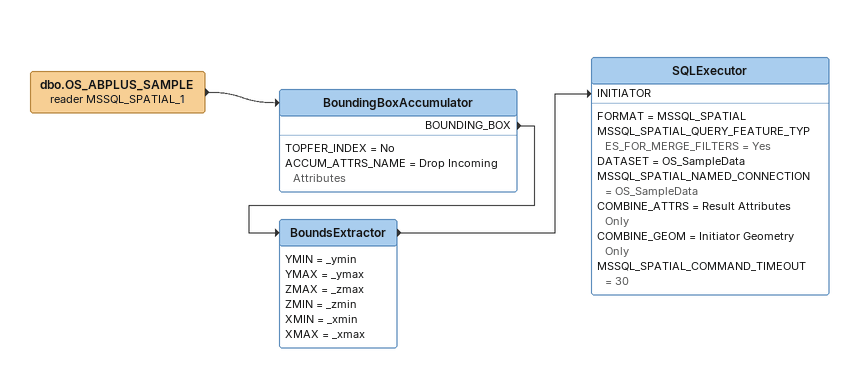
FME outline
dbo.OS_ABPLUS_SAMPLE (reader MSSQL_SPATIAL_1)
    -> BoundingBoxAccumulator
BoundingBoxAccumulator
    TOPFER_INDEX = No
    ACCUM_ATTRS_NAME = Drop Incoming Attributes
    BOUNDING_BOX -> BoundsExtractor
BoundsExtractor
    YMIN = _ymin
    YMAX = _ymax
    ZMAX = _zmax
    ZMIN = _zmin
    XMIN = _xmin
    XMAX = _xmax
    -> SQLExecutor [INITIATOR]
SQLExecutor
    FORMAT = MSSQL_SPATIAL
    MSSQL_SPATIAL_QUERY_FEATURE_TYPES_FOR_MERGE_FILTERS = Yes
    DATASET = OS_SampleData
    MSSQL_SPATIAL_NAMED_CONNECTION = OS_SampleData
    COMBINE_ATTRS = Result Attributes Only
    COMBINE_GEOM = Initiator Geometry Only
    MSSQL_SPATIAL_COMMAND_TIMEOUT = 30
